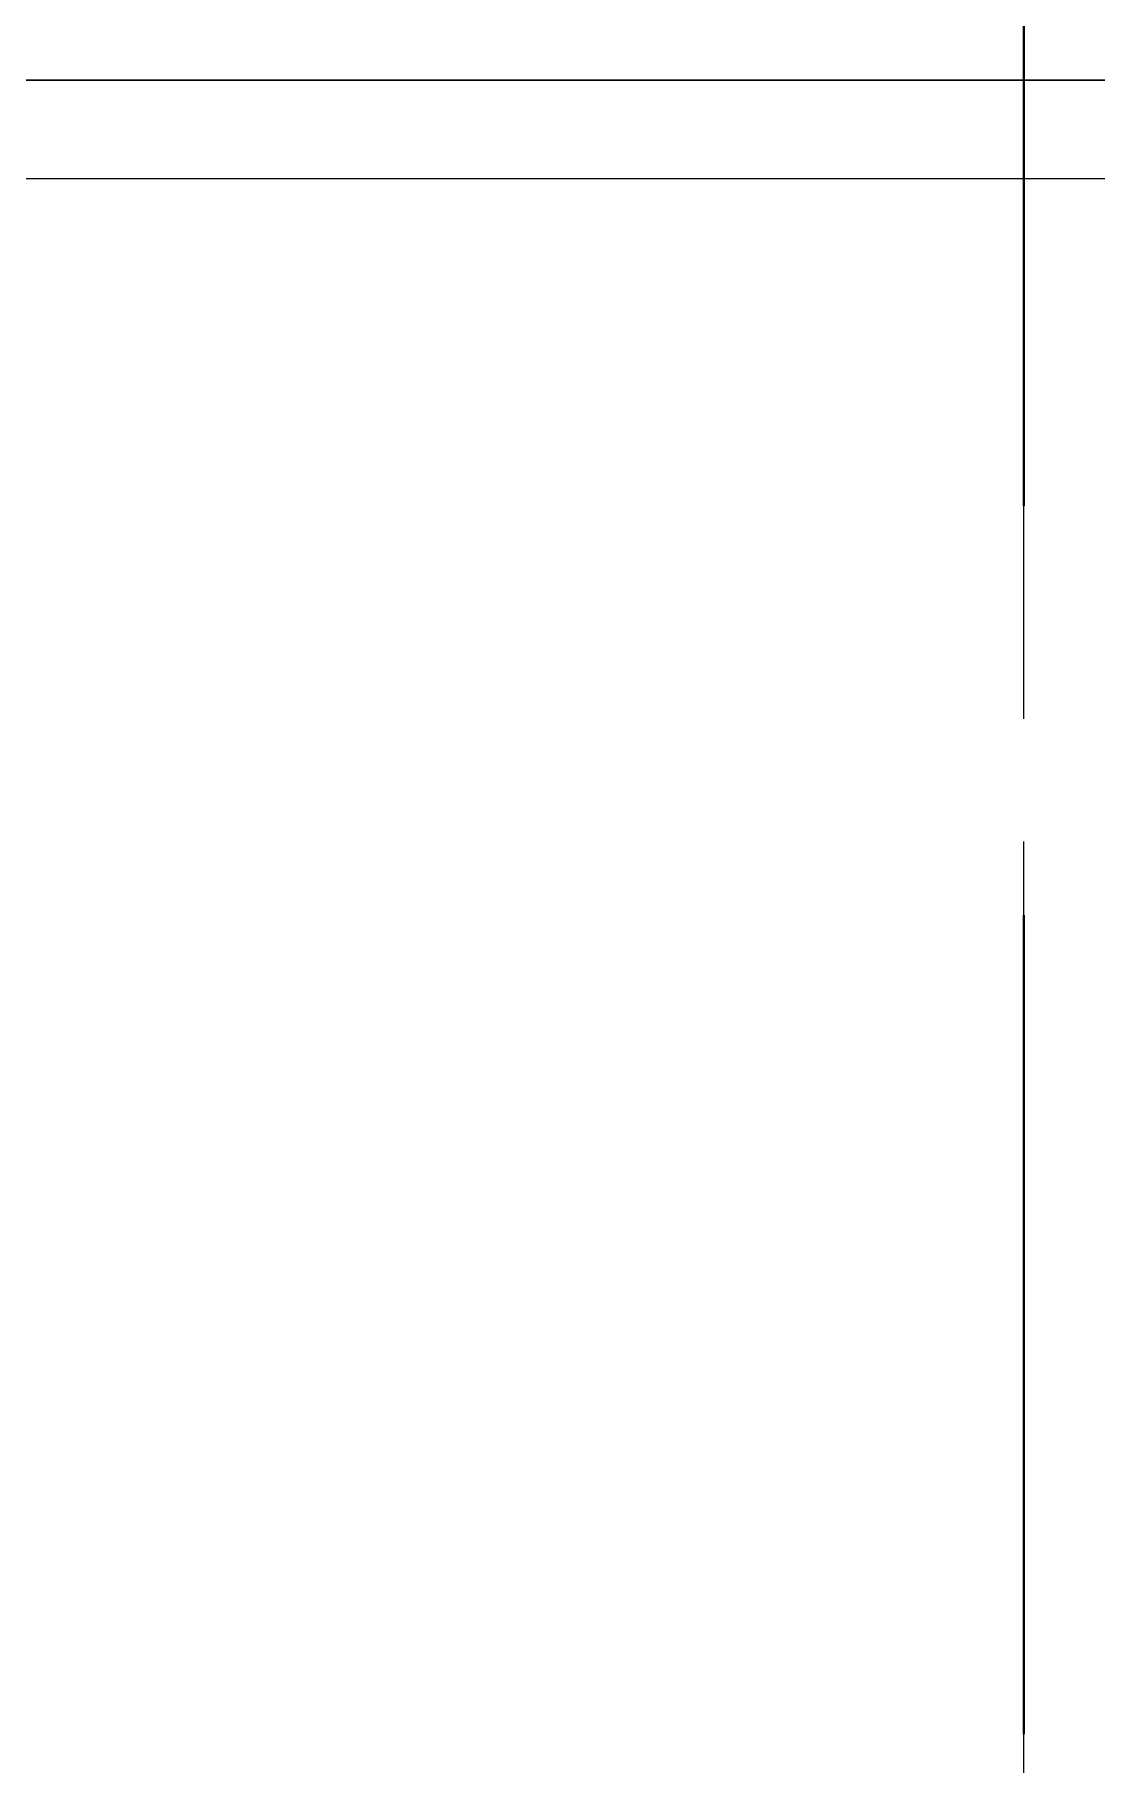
# Model space of a CAD drawing. Header units: inches. Extents: x -189347 to -188565, y -48525 to -47011.
# Drawn here: x -189229.75 to -189221.64, y -47964.22 to -47951.02 of the extents above; entities that cross this region are included whole.
import ezdxf

# ---------------------------------------------------------------- set-up
doc = ezdxf.new("R2010")
doc.units = ezdxf.units.IN
doc.header["$LTSCALE"] = 25
doc.header["$MEASUREMENT"] = 0
doc.linetypes.add('DASHED2', pattern=[0.375, 0.25, -0.125])
for name, color, linetype, lineweight in [('hidden', 7, 'DASHED2', 5), ('PLASTER LINE', 1, 'Continuous', 5), ('PP--BEAM', 104, 'DASHED2', 40), ('PP-WALL', 7, 'Continuous', 30)]:
    doc.layers.add(name, color=color, linetype=linetype, lineweight=lineweight)

msp = doc.modelspace()

# ---------------------------------------------------------------- linework, layer by layer
at = {"layer": 'hidden', "ltscale": 0.3}
msp.add_line((-189222.1991238233, -47973.11745093924), (-189222.1991238233, -47952.11745093924), dxfattribs=at)
at = {"layer": 'PLASTER LINE', "ltscale": 30}
msp.add_line((-189249.9491238231, -47952.11745093922), (-189210.9491238233, -47952.11745093924), dxfattribs=at)
at = {"layer": 'PP--BEAM'}
msp.add_line((-189222.1991238225, -47348.3674509393), (-189222.1991238225, -48326.36745093938), dxfattribs=at)
at = {"layer": 'PP-WALL', "ltscale": 10}
msp.add_line((-189249.1991238231, -47951.36745093924), (-189210.1991238233, -47951.36745093924), dxfattribs=at)

doc.saveas('drawing.dxf')
